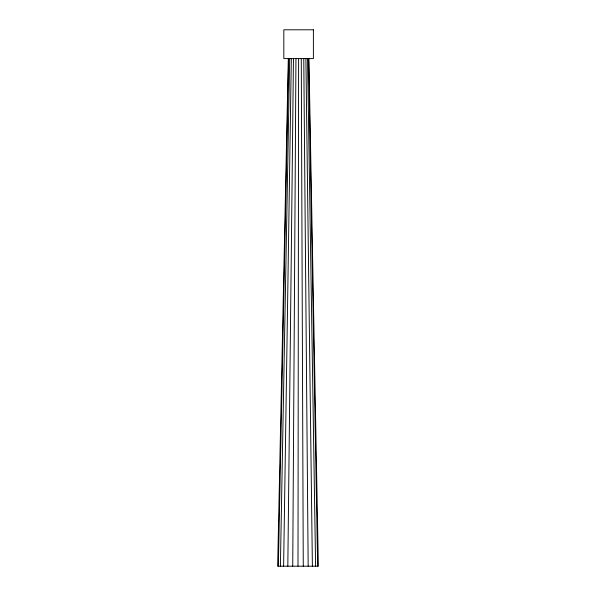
<?xml version="1.0" encoding="UTF-8"?>
<svg xmlns="http://www.w3.org/2000/svg" width="596" height="596" viewBox="0 0 596 596"><rect width="100%" height="100%" fill="white"/><g stroke="black" fill="none" stroke-linecap="round" stroke-linejoin="round"><path stroke-width="0.89" d="M298 566.2L298.611 58.594M292.733 566.2L295.944 58.594M287.823 566.2L293.455 58.594M283.614 566.2L291.317 58.594M280.381 566.2L289.678 58.594M288.3 58.594L277.654 566.2L318.346 566.2L308.922 58.594M278.347 566.2L288.65 58.594M308.572 58.594L317.653 566.2M307.543 58.594L315.619 566.2M305.904 58.594L312.386 566.2M303.766 58.594L308.177 566.2M301.278 58.594L303.267 566.2M313.392 29.8L283.823 29.8L283.823 58.594L313.392 58.594L313.392 29.8"/></g></svg>
